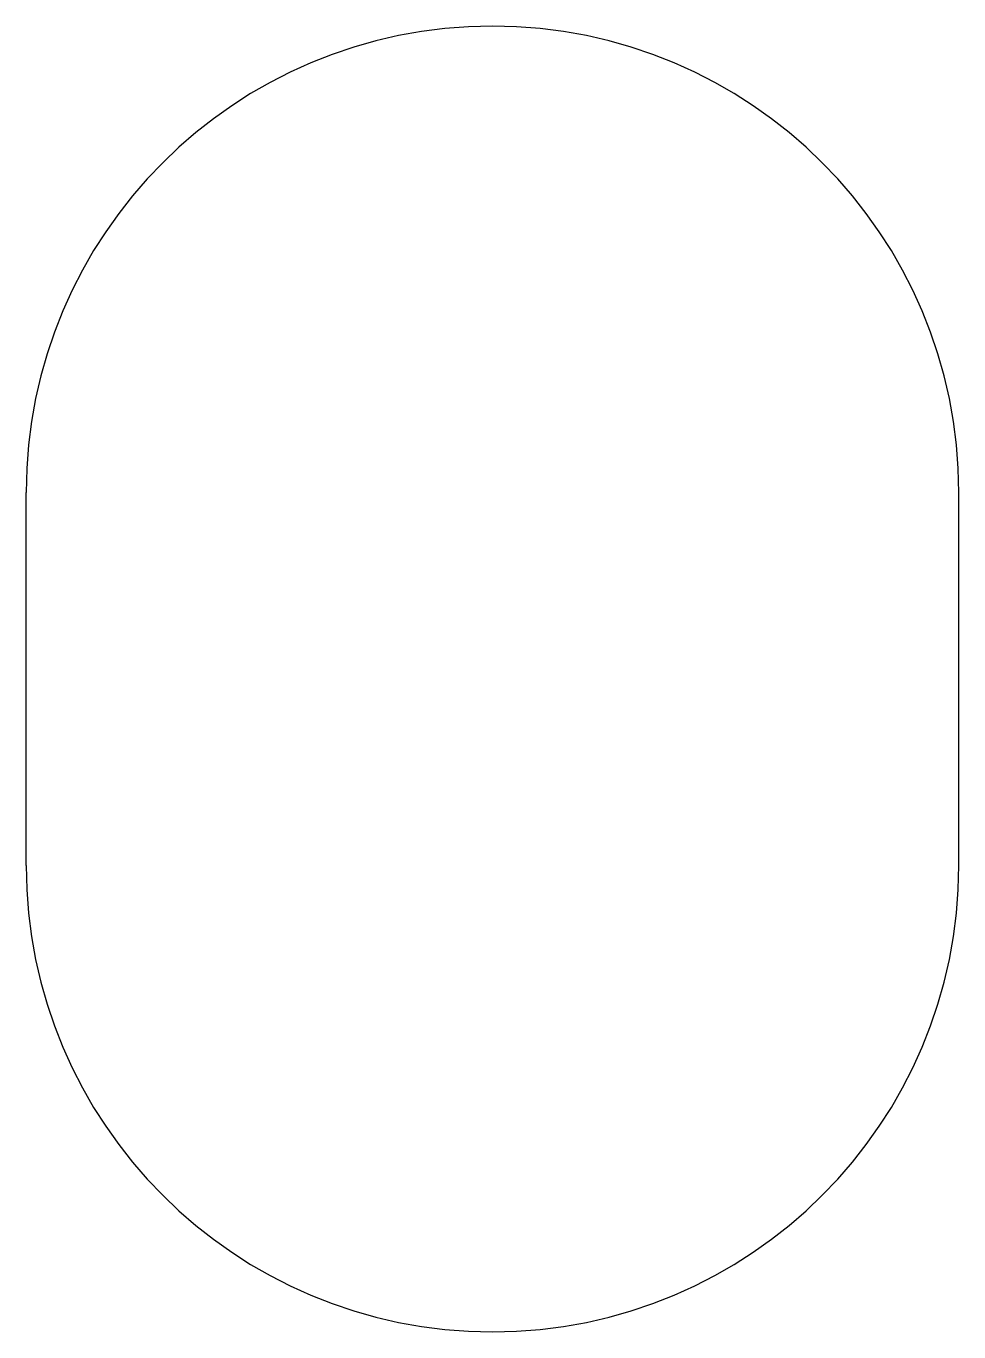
# Model space of a CAD drawing. Header units: millimetres. Extents: x 4383.28 to 4388.28, y 2261.3 to 2268.3.
import ezdxf

# ---------------------------------------------------------------- set-up
doc = ezdxf.new("R2010")
doc.units = ezdxf.units.MM

msp = doc.modelspace()

# ---------------------------------------------------------------- linework, layer by layer
for p, q in [((4383.2797, 2263.8009), (4383.2797, 2265.8009)), ((4388.2797, 2263.8009), (4388.2797, 2265.8009))]:
    msp.add_line(p, q)
for centre, start, end in [((4385.7797, 2265.8009), 0, 180), ((4385.7797, 2263.8009), 180, 0)]:
    msp.add_arc(centre, 2.5, start, end)

doc.saveas('drawing.dxf')
